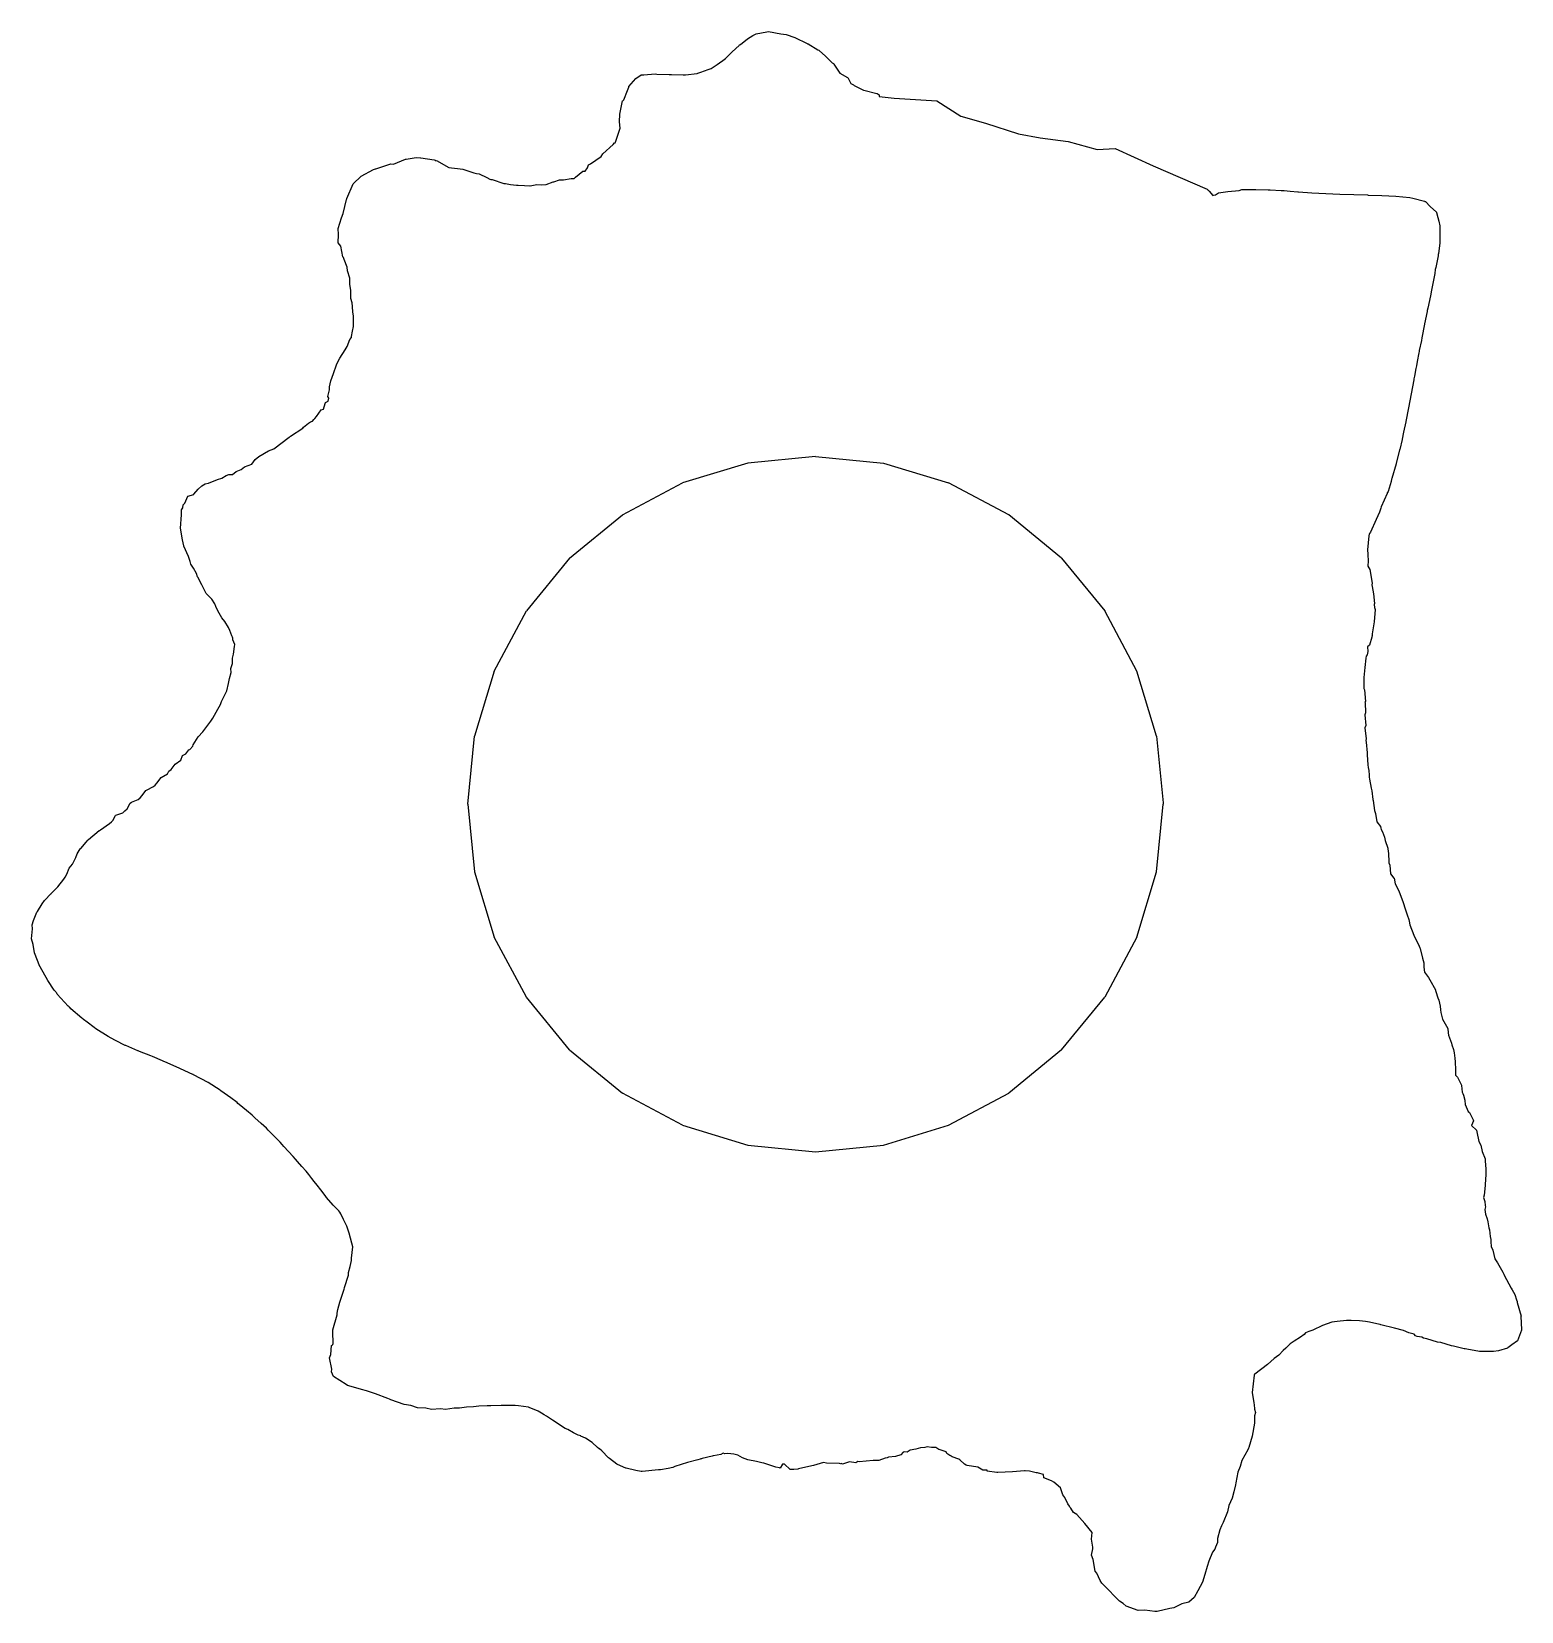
# Model space of a CAD drawing. Header units: metres. Extents: x 1 to 267, y 3 to 284.
import ezdxf

# ---------------------------------------------------------------- set-up
doc = ezdxf.new("R2010")
doc.units = ezdxf.units.M

msp = doc.modelspace()

# ---------------------------------------------------------------- linework, layer by layer
for p, q in [((126.26, 280.63), (127.46, 281.75)), ((127.46, 281.75), (127.57, 281.84)), ((127.57, 281.84), (127.69, 281.94)), ((127.69, 281.94), (128.94, 282.95)), ((128.94, 282.95), (129.93, 283.53)), ((129.93, 283.53), (130.51, 283.8)), ((130.51, 283.8), (132.41, 284.17)), ((132.41, 284.17), (132.69, 284.21)), ((132.69, 284.21), (134.92, 283.79)), ((134.92, 283.79), (135.87, 283.71)), ((135.87, 283.71), (137.4, 283.18)), ((137.4, 283.18), (139.6, 282.11)), ((139.6, 282.11), (139.68, 282.05)), ((139.68, 282.05), (139.77, 282.05)), ((139.77, 282.05), (141.53, 280.94)), ((123.55, 278.36), (124.96, 279.36)), ((124.96, 279.36), (125, 279.4)), ((125, 279.4), (125.05, 279.44)), ((125.05, 279.44), (126.26, 280.63)), ((141.53, 280.94), (141.67, 280.91)), ((141.67, 280.91), (141.73, 280.82)), ((141.73, 280.82), (142.86, 279.85)), ((142.86, 279.85), (144.04, 278.67)), ((109.07, 275.83), (110, 276.5)), ((110, 276.5), (110.5, 276.5)), ((110.5, 276.5), (112.49, 276.68)), ((112.49, 276.68), (112.8, 276.65)), ((112.8, 276.65), (115.01, 276.58)), ((115.01, 276.58), (115.39, 276.55)), ((115.39, 276.55), (117.47, 276.51)), ((117.47, 276.51), (117.91, 276.52)), ((117.91, 276.52), (119.97, 276.74)), ((119.97, 276.74), (120.13, 276.78)), ((120.13, 276.78), (120.66, 276.96)), ((120.66, 276.96), (121.98, 277.44)), ((121.98, 277.44), (122.46, 277.63)), ((122.46, 277.63), (123.55, 278.36)), ((144.04, 278.67), (144.31, 278.55)), ((144.31, 278.55), (144.38, 278.38)), ((144.38, 278.38), (145.41, 276.82)), ((145.41, 276.82), (146.78, 276.04)), ((106.89, 272.05), (107.55, 273.72)), ((107.55, 273.72), (107.8, 274.31)), ((107.8, 274.35), (107.82, 274.41)), ((107.8, 274.32), (107.8, 274.35)), ((107.8, 274.31), (107.8, 274.32)), ((107.82, 274.41), (109.07, 275.83)), ((146.78, 276.04), (146.87, 276)), ((146.87, 276), (147.38, 274.94)), ((147.38, 274.94), (147.87, 274.71)), ((147.87, 274.71), (147.97, 274.57)), ((147.97, 274.57), (149.53, 273.82)), ((149.53, 273.82), (149.65, 273.75)), ((149.65, 273.75), (149.69, 273.75)), ((149.69, 273.75), (152.02, 273.18)), ((106.19, 269.48), (106.68, 271.84)), ((106.68, 271.84), (106.73, 271.89)), ((106.73, 271.89), (106.82, 271.95)), ((106.82, 271.95), (106.89, 272.05)), ((152.02, 273.18), (152.1, 273.15)), ((152.1, 273.15), (152.42, 272.96)), ((152.42, 272.96), (152.47, 272.66)), ((152.47, 272.66), (155.13, 272.37)), ((155.13, 272.37), (162.7, 271.86)), ((162.7, 271.86), (166.99, 269.12)), ((106.17, 268.1), (106.19, 269.48)), ((106.28, 266.98), (106.17, 268.1)), ((166.99, 269.12), (171.42, 267.87)), ((171.42, 267.87), (177.31, 265.96)), ((105.51, 264.69), (106.28, 266.98)), ((177.31, 265.96), (181.12, 265.25)), ((181.12, 265.25), (186.16, 264.64)), ((102.9, 261.92), (103.17, 262.43)), ((103.17, 262.43), (105.02, 264.07)), ((105.02, 264.07), (105.28, 264.35)), ((105.28, 264.35), (105.38, 264.39)), ((105.38, 264.39), (105.51, 264.69)), ((186.16, 264.64), (191.34, 263.17)), ((191.34, 263.17), (194.54, 263.38)), ((194.54, 263.38), (201.28, 260.28)), ((60.07, 258.41), (62.28, 259.62)), ((62.28, 259.62), (62.62, 259.73)), ((62.62, 259.73), (62.72, 259.73)), ((62.72, 259.73), (65.35, 260.66)), ((65.35, 260.66), (65.85, 260.6)), ((65.85, 260.6), (68.02, 261.44)), ((68.02, 261.44), (68.1, 261.44)), ((68.1, 261.44), (69.88, 261.77)), ((69.88, 261.77), (70.69, 261.7)), ((70.69, 261.7), (70.73, 261.7)), ((70.73, 261.7), (73.1, 261.35)), ((73.1, 261.35), (73.29, 261.26)), ((73.29, 261.26), (73.38, 261.17)), ((73.38, 261.17), (73.51, 261.2)), ((73.51, 261.2), (75.72, 260)), ((75.72, 260), (76.17, 259.92)), ((76.17, 259.92), (77.29, 259.81)), ((77.29, 259.81), (78.24, 259.66)), ((78.24, 259.66), (78.38, 259.63)), ((78.38, 259.63), (80.15, 259.01)), ((98.29, 258.27), (99.6, 259.34)), ((99.6, 259.34), (100.01, 259.32)), ((100.01, 259.32), (100.46, 259.9)), ((100.46, 259.9), (100.62, 260.46)), ((100.62, 260.46), (101, 260.65)), ((101, 260.65), (102.9, 261.92)), ((201.28, 260.28), (210.93, 256.09)), ((57.53, 254.46), (58.67, 257.05)), ((58.67, 257.05), (60.07, 258.41)), ((80.15, 259.01), (80.63, 258.91)), ((80.63, 258.91), (81.12, 258.84)), ((81.12, 258.84), (82.48, 258.19)), ((82.48, 258.19), (83.05, 257.91)), ((83.05, 257.91), (83.21, 257.85)), ((83.21, 257.85), (83.44, 257.81)), ((83.44, 257.81), (85.5, 257.14)), ((85.5, 257.14), (85.85, 257.11)), ((85.85, 257.11), (86.73, 256.96)), ((86.73, 256.96), (87.8, 256.85)), ((87.8, 256.85), (88.09, 256.82)), ((88.09, 256.82), (89.22, 256.79)), ((89.22, 256.79), (90.15, 256.69)), ((90.15, 256.69), (90.2, 256.69)), ((90.2, 256.69), (91.38, 256.92)), ((91.38, 256.92), (92.3, 256.9)), ((92.3, 256.9), (93.07, 256.96)), ((93.07, 256.96), (94.34, 257.43)), ((94.34, 257.43), (94.43, 257.42)), ((94.43, 257.42), (95.47, 257.79)), ((95.47, 257.79), (96.16, 257.75)), ((96.16, 257.75), (97.55, 257.99)), ((97.55, 257.99), (98.06, 258.01)), ((98.06, 258.01), (98.29, 258.27)), ((56.89, 251.76), (57.47, 254.28)), ((57.47, 254.28), (57.51, 254.4)), ((57.51, 254.4), (57.53, 254.46)), ((210.93, 256.09), (210.94, 256.08)), ((210.94, 256.08), (210.95, 256.08)), ((210.95, 256.08), (210.96, 256.07)), ((210.96, 256.07), (211.26, 255.75)), ((211.26, 255.75), (211.96, 255.01)), ((211.96, 255.01), (212.06, 255.06)), ((212.06, 255.06), (212.38, 255.12)), ((212.38, 255.12), (212.95, 255.48)), ((212.95, 255.48), (214.58, 255.71)), ((214.58, 255.71), (216.61, 255.85)), ((216.61, 255.85), (217.11, 256.04)), ((217.11, 256.04), (219.27, 256.03)), ((219.27, 256.03), (219.62, 256.08)), ((219.62, 256.08), (221.79, 255.98)), ((221.79, 255.98), (222.13, 255.99)), ((222.13, 255.99), (224.13, 255.86)), ((224.13, 255.86), (224.63, 255.86)), ((224.63, 255.86), (225.71, 255.75)), ((225.71, 255.75), (227.06, 255.66)), ((227.06, 255.66), (227.19, 255.61)), ((227.19, 255.61), (229.59, 255.47)), ((229.59, 255.47), (229.61, 255.47)), ((229.61, 255.47), (232.08, 255.33)), ((232.08, 255.33), (232.1, 255.32)), ((232.1, 255.32), (234.57, 255.22)), ((234.57, 255.22), (234.6, 255.22)), ((234.6, 255.22), (237.06, 255.15)), ((237.06, 255.15), (237.09, 255.14)), ((237.09, 255.14), (239.55, 255.08)), ((239.55, 255.08), (239.58, 255.07)), ((239.58, 255.07), (242.05, 254.99)), ((242.05, 254.99), (242.07, 254.99)), ((242.07, 254.99), (244.56, 254.86)), ((244.56, 254.86), (247.03, 254.63)), ((247.03, 254.63), (247.06, 254.63)), ((247.06, 254.63), (247.58, 254.5)), ((247.58, 254.5), (249.65, 253.96)), ((249.65, 253.96), (249.72, 253.94)), ((249.72, 253.94), (249.87, 253.91)), ((249.87, 253.91), (250.68, 253.04)), ((55.97, 249.1), (56.58, 251.03)), ((56.58, 251.03), (56.89, 251.76)), ((250.68, 253.04), (251.79, 252.02)), ((251.79, 252.02), (251.81, 251.91)), ((251.81, 251.91), (251.86, 251.85)), ((251.86, 251.85), (251.88, 251.72)), ((251.88, 251.72), (252.22, 250.42)), ((56.06, 248.05), (55.97, 249.1)), ((56, 246.56), (56.06, 248.05)), ((252.22, 250.42), (252.43, 249.55)), ((252.43, 248.81), (252.42, 246.87)), ((252.43, 249.55), (252.43, 249.43)), ((252.43, 249.43), (252.43, 248.81)), ((56.46, 245.97), (56, 246.56)), ((56.83, 244.06), (56.46, 245.97)), ((252.39, 246.57), (252.14, 244.56)), ((252.42, 246.87), (252.39, 246.57)), ((56.91, 243.93), (56.83, 244.06)), ((57.03, 243.55), (56.91, 243.93)), ((57.62, 242.2), (57.03, 243.55)), ((252.08, 244.24), (251.67, 242.16)), ((252.13, 244.53), (252.08, 244.24)), ((252.14, 244.56), (252.13, 244.53)), ((57.65, 241.58), (57.62, 242.2)), ((58.06, 240.23), (57.65, 241.58)), ((58.05, 239.1), (58.06, 240.23)), ((251.21, 239.58), (250.91, 238.13)), ((251.5, 241.1), (251.21, 239.58)), ((251.6, 241.78), (251.5, 241.1)), ((251.63, 241.94), (251.6, 241.78)), ((251.64, 241.99), (251.63, 241.94)), ((251.67, 242.16), (251.64, 241.99)), ((58.26, 238.11), (58.05, 239.1)), ((58.27, 236.62), (58.26, 238.11)), ((250.72, 237.09), (250.26, 234.88)), ((250.91, 238.13), (250.72, 237.09)), ((58.48, 235.83), (58.27, 236.62)), ((58.54, 235.18), (58.48, 235.83)), ((58.61, 234.16), (58.54, 235.18)), ((58.73, 233.53), (58.61, 234.16)), ((250.14, 234.31), (249.69, 232.1)), ((250.17, 234.45), (250.14, 234.31)), ((250.26, 234.88), (250.17, 234.45)), ((58.52, 230.77), (58.75, 231.63)), ((58.75, 231.73), (58.73, 233.53)), ((58.75, 231.63), (58.75, 231.73)), ((249.68, 232.06), (249.2, 229.61)), ((249.69, 232.1), (249.68, 232.06)), ((57.59, 228.06), (58.06, 229.29)), ((58.06, 229.29), (58.35, 229.67)), ((58.35, 229.67), (58.39, 229.83)), ((58.39, 229.83), (58.52, 230.77)), ((249.11, 229.14), (248.75, 227.36)), ((249.19, 229.58), (249.11, 229.14)), ((249.2, 229.61), (249.19, 229.58)), ((55.67, 224.82), (56.01, 225.43)), ((56.01, 225.43), (56.26, 225.99)), ((56.26, 225.99), (57.24, 227.45)), ((57.24, 227.45), (57.59, 228.06)), ((248.38, 225.37), (248.26, 224.63)), ((248.68, 226.91), (248.38, 225.37)), ((248.7, 227.14), (248.68, 226.91)), ((248.72, 227.23), (248.7, 227.14)), ((248.75, 227.36), (248.72, 227.26)), ((248.72, 227.26), (248.72, 227.23)), ((54.66, 221.95), (55.15, 223.26)), ((55.15, 223.26), (55.67, 224.82)), ((247.89, 222.76), (247.78, 222.27)), ((248.15, 224.12), (247.89, 222.76)), ((248.26, 224.63), (248.15, 224.12)), ((54.12, 219.14), (54.44, 220.36)), ((54.44, 220.36), (54.47, 220.89)), ((54.47, 220.89), (54.66, 221.95)), ((247.76, 222.12), (247.29, 219.64)), ((247.78, 222.27), (247.76, 222.12)), ((52.93, 216.74), (53.36, 216.91)), ((53.36, 216.91), (53.51, 217.32)), ((53.51, 217.32), (53.75, 218.05)), ((53.75, 218.05), (54.19, 218.34)), ((54.32, 218.83), (54.12, 219.14)), ((54.19, 218.34), (54.32, 218.83)), ((246.81, 217.12), (246.33, 214.66)), ((247.28, 219.61), (246.81, 217.15)), ((246.81, 217.15), (246.81, 217.12)), ((247.29, 219.64), (247.28, 219.61)), ((49.8, 213.68), (50.7, 214.39)), ((50.7, 214.39), (51.06, 214.63)), ((51.06, 214.63), (51.42, 214.75)), ((51.42, 214.75), (51.66, 215.04)), ((51.66, 215.04), (51.82, 215.23)), ((51.82, 215.23), (52.12, 215.56)), ((52.12, 215.56), (52.56, 216.16)), ((52.56, 216.16), (52.93, 216.74)), ((246.33, 214.63), (245.95, 212.77)), ((246.33, 214.66), (246.33, 214.63)), ((44.53, 209.82), (47.25, 211.89)), ((47.25, 211.89), (47.28, 211.9)), ((47.28, 211.9), (47.28, 211.9)), ((47.28, 211.9), (47.29, 211.9)), ((47.29, 211.9), (47.3, 211.91)), ((47.3, 211.91), (47.51, 212.06)), ((47.51, 212.06), (49.67, 213.51)), ((49.67, 213.51), (49.8, 213.68)), ((245.67, 211.5), (245.25, 209.68)), ((245.68, 211.55), (245.67, 211.53)), ((245.67, 211.53), (245.67, 211.5)), ((245.95, 212.77), (245.68, 211.55)), ((41.87, 208.44), (43.58, 209.48)), ((43.58, 209.48), (44.53, 209.82)), ((141.1, 208.47), (129.01, 207.27)), ((141.1, 208.47), (153.2, 207.27)), ((245.24, 209.65), (244.62, 207.18)), ((245.25, 209.68), (245.24, 209.65)), ((37.17, 205.24), (37.79, 205.76)), ((37.79, 205.76), (38.69, 206.13)), ((38.69, 206.13), (39.3, 206.62)), ((39.3, 206.62), (40.59, 207.1)), ((40.59, 207.1), (41.21, 207.91)), ((41.21, 207.91), (41.87, 208.44)), ((129.01, 207.27), (117.38, 203.75)), ((153.2, 207.27), (164.83, 203.75)), ((244.62, 207.16), (243.85, 204.55)), ((244.62, 207.18), (244.62, 207.16)), ((31.01, 202.64), (31.67, 203.22)), ((31.67, 203.22), (32.27, 203.58)), ((32.27, 203.58), (32.79, 203.68)), ((32.79, 203.68), (32.85, 203.7)), ((32.85, 203.7), (34.5, 204.32)), ((34.5, 204.32), (35.25, 204.59)), ((35.25, 204.59), (36, 205.05)), ((36, 205.05), (36.48, 205.24)), ((36.48, 205.24), (37.17, 205.24)), ((37.17, 205.24), (37.17, 205.24)), ((106.66, 198.02), (117.38, 203.75)), ((175.55, 198.02), (164.83, 203.75)), ((243.74, 203.98), (243.17, 202.21)), ((243.81, 204.39), (243.74, 203.98)), ((243.85, 204.55), (243.81, 204.39)), ((28.36, 199.81), (28.66, 200.1)), ((28.66, 200.1), (29.19, 201.39)), ((29.19, 201.39), (30.23, 201.68)), ((30.23, 201.68), (30.25, 201.7)), ((30.25, 201.7), (31.01, 202.64)), ((31.01, 202.64), (31.01, 202.64)), ((242.99, 201.82), (241.95, 199.49)), ((243.03, 201.95), (242.99, 201.82)), ((243.06, 202.05), (243.03, 201.95)), ((243.17, 202.21), (243.06, 202.05)), ((27.88, 195.68), (28.04, 198.05)), ((28.04, 198.05), (28.07, 198.92)), ((28.07, 198.92), (28.3, 199.3)), ((28.3, 199.3), (28.36, 199.81)), ((97.26, 190.31), (106.66, 198.02)), ((184.94, 190.31), (175.55, 198.02)), ((241.05, 197.22), (240.07, 194.94)), ((241.64, 198.53), (241.05, 197.22)), ((241.86, 199.25), (241.64, 198.53)), ((241.95, 199.49), (241.86, 199.25)), ((28.22, 193.58), (27.88, 195.68)), ((239.83, 194.57), (239.75, 194.31)), ((239.89, 194.73), (239.83, 194.57)), ((240.07, 194.94), (239.89, 194.73)), ((28.48, 192.49), (28.22, 193.58)), ((28.49, 192.45), (28.48, 192.49)), ((29.28, 190.64), (28.49, 192.45)), ((239.75, 194.31), (239.52, 191.82)), ((239.52, 191.82), (239.54, 191.01)), ((29.57, 189.71), (29.28, 190.64)), ((29.7, 189.23), (29.57, 189.71)), ((30.2, 188.54), (29.7, 189.23)), ((97.26, 190.31), (89.55, 180.91)), ((184.94, 190.31), (192.65, 180.91)), ((239.54, 191.01), (239.64, 189.75)), ((239.64, 189.75), (239.55, 189.01)), ((239.55, 189.01), (239.58, 188.88)), ((239.58, 188.88), (239.92, 188.27)), ((30.73, 187.57), (30.2, 188.54)), ((30.91, 187.01), (30.73, 187.57)), ((30.95, 186.91), (30.91, 187.01)), ((31.67, 185.54), (30.95, 186.91)), ((239.92, 188.27), (240.32, 185.85)), ((32.26, 184.35), (31.67, 185.54)), ((32.47, 184.03), (32.26, 184.35)), ((32.78, 183.64), (32.47, 184.03)), ((33.47, 182.99), (32.78, 183.64)), ((240.32, 185.85), (240.27, 185.58)), ((240.27, 185.58), (240.32, 185.27)), ((240.32, 185.27), (240.55, 183.96)), ((240.55, 183.96), (240.78, 182.24)), ((33.99, 182.16), (33.47, 182.99)), ((34.2, 181.67), (33.99, 182.16)), ((34.54, 180.93), (34.2, 181.67)), ((35.22, 179.69), (34.54, 180.93)), ((83.82, 170.19), (89.55, 180.91)), ((198.38, 170.19), (192.65, 180.91)), ((240.78, 182.24), (240.7, 182.04)), ((240.7, 182.04), (240.75, 181.54)), ((240.88, 181.17), (240.7, 178.94)), ((240.75, 181.54), (240.88, 181.17)), ((35.78, 179.03), (35.22, 179.69)), ((36.43, 177.97), (35.78, 179.03)), ((36.65, 177.44), (36.43, 177.97)), ((240.7, 178.94), (240.37, 176.8)), ((37.02, 176.45), (36.65, 177.44)), ((37.17, 176.2), (37.02, 176.45)), ((37.21, 176.08), (37.17, 176.2)), ((37.22, 175.76), (37.21, 176.08)), ((37.54, 174.91), (37.22, 175.76)), ((37.53, 174.57), (37.54, 174.91)), ((239.85, 174.78), (239.51, 174.51)), ((240.27, 176.25), (239.85, 174.78)), ((240.32, 176.5), (240.27, 176.25)), ((240.33, 176.66), (240.3, 176.62)), ((240.3, 176.62), (240.32, 176.58)), ((240.32, 176.58), (240.32, 176.5)), ((240.37, 176.8), (240.33, 176.66)), ((37.13, 171.52), (37.14, 172.49)), ((37.14, 172.49), (37.35, 173.18)), ((37.35, 173.18), (37.53, 174.57)), ((239.2, 172.51), (239.02, 170.83)), ((239.29, 172.87), (239.2, 172.51)), ((239.44, 173.06), (239.29, 172.87)), ((239.59, 173.65), (239.44, 173.06)), ((239.51, 174.51), (239.59, 173.65)), ((36.63, 168.84), (36.88, 169.92)), ((36.86, 170.62), (37.13, 171.52)), ((36.88, 169.92), (36.86, 170.62)), ((83.82, 170.19), (80.29, 158.56)), ((201.91, 158.56), (198.38, 170.19)), ((239.02, 170.81), (238.84, 169.01)), ((239.02, 170.83), (239.02, 170.82)), ((239.02, 170.82), (239.02, 170.81)), ((35.19, 164.73), (36.13, 166.64)), ((36.13, 166.64), (36.45, 167.94)), ((36.45, 167.94), (36.63, 168.84)), ((238.84, 169.01), (238.85, 168.89)), ((238.85, 168.89), (238.85, 167.08)), ((238.85, 167.08), (238.99, 166.81)), ((238.99, 166.81), (239.14, 164.76)), ((33.66, 161.76), (34.52, 163.41)), ((34.52, 163.41), (35.02, 164.24)), ((35.02, 164.24), (35.19, 164.73)), ((239.14, 164.76), (239.02, 164.65)), ((239.02, 164.65), (239.08, 164.55)), ((239.08, 164.55), (239.17, 162.75)), ((31.86, 159.34), (33.27, 161.27)), ((33.27, 161.27), (33.66, 161.76)), ((239.17, 162.75), (239.05, 162.41)), ((239.05, 162.41), (239.19, 160.47)), ((30.13, 157.02), (31.05, 158.46)), ((31.05, 158.46), (31.86, 159.34)), ((79.1, 146.47), (80.29, 158.56)), ((201.91, 158.56), (203.08, 146.69)), ((239.19, 160.47), (239.02, 160.09)), ((239.02, 160.09), (239.3, 158.11)), ((239.3, 158.11), (239.24, 157.79)), ((239.24, 157.79), (239.26, 157.49)), ((27.95, 154.28), (28.21, 155.11)), ((28.21, 155.11), (28.84, 155.45)), ((28.84, 155.45), (29.39, 156.15)), ((29.39, 156.15), (29.56, 156.22)), ((29.56, 156.22), (30.06, 156.8)), ((30.06, 156.8), (30.13, 157.02)), ((239.26, 157.49), (239.44, 155.59)), ((239.44, 155.59), (239.45, 155.23)), ((239.45, 155.23), (239.55, 153.48)), ((25.56, 151.87), (25.8, 152.34)), ((25.8, 152.34), (26.23, 152.64)), ((26.23, 152.64), (26.93, 153.56)), ((26.93, 153.56), (27.95, 154.28)), ((239.55, 153.48), (239.6, 152.99)), ((239.6, 152.99), (239.74, 152.46)), ((239.74, 152.46), (239.83, 151.61)), ((21.79, 148.94), (23.09, 149.59)), ((23.09, 149.59), (23.34, 149.84)), ((23.34, 149.84), (23.64, 150.18)), ((23.64, 150.18), (24.41, 151.18)), ((24.41, 151.18), (25.56, 151.87)), ((239.83, 151.61), (239.81, 151.24)), ((239.81, 151.24), (239.86, 150.88)), ((239.86, 150.88), (240.15, 149.28)), ((18.35, 145.63), (18.9, 146.63)), ((18.9, 146.63), (19.12, 146.81)), ((19.12, 146.81), (20.3, 147.28)), ((20.3, 147.28), (20.66, 147.59)), ((20.66, 147.59), (21.07, 147.97)), ((21.07, 147.97), (21.69, 148.86)), ((21.69, 148.86), (21.79, 148.94)), ((203.09, 146.62), (203.1, 146.47)), ((240.15, 149.28), (240.26, 148.83)), ((240.26, 148.83), (240.46, 147.28)), ((240.46, 147.28), (240.52, 147.08)), ((240.52, 147.08), (240.78, 145.31)), ((15.84, 143.55), (16.31, 144.45)), ((16.31, 144.45), (16.36, 144.49)), ((16.36, 144.49), (17.57, 144.92)), ((17.57, 144.92), (17.96, 145.28)), ((17.96, 145.28), (18.35, 145.63)), ((79.1, 146.47), (80.29, 134.37)), ((201.91, 134.37), (203.1, 146.47)), ((240.78, 145.31), (240.96, 144.76)), ((240.96, 144.76), (241.2, 143.32)), ((11.46, 140.15), (13.35, 141.74)), ((13.35, 141.74), (13.46, 141.78)), ((13.46, 141.78), (13.59, 141.85)), ((13.59, 141.85), (15.24, 143)), ((15.24, 143), (15.58, 143.3)), ((15.58, 143.3), (15.84, 143.55)), ((241.2, 143.32), (241.81, 142.46)), ((241.81, 142.46), (241.87, 142.18)), ((241.87, 142.18), (241.94, 141.91)), ((241.94, 141.91), (242.19, 141.54)), ((242.19, 141.54), (242.52, 140.58)), ((9.45, 137.58), (10, 138.49)), ((10, 138.49), (10.07, 138.55)), ((10.07, 138.55), (10.1, 138.57)), ((10.1, 138.57), (11.03, 139.68)), ((11.03, 139.68), (11.38, 140.05)), ((11.38, 140.05), (11.41, 140.08)), ((11.41, 140.08), (11.44, 140.12)), ((11.44, 140.12), (11.46, 140.15)), ((242.52, 140.58), (242.67, 139.96)), ((242.67, 139.96), (243.11, 138.61)), ((243.11, 138.61), (243.18, 137.94)), ((8.01, 135.04), (8.64, 135.74)), ((8.64, 135.74), (8.65, 135.76)), ((8.65, 135.76), (9.19, 136.92)), ((9.19, 136.92), (9.45, 137.58)), ((9.19, 136.92), (9.19, 136.92)), ((243.18, 137.94), (243.23, 137.84)), ((243.23, 137.84), (243.34, 135.99)), ((243.34, 135.99), (243.51, 135.56)), ((243.51, 135.56), (243.63, 134.05)), ((6.02, 131.74), (7.09, 133.09)), ((7.09, 133.09), (7.34, 133.44)), ((7.34, 133.44), (7.62, 133.95)), ((7.62, 133.95), (8.01, 135.04)), ((80.29, 134.37), (83.82, 122.74)), ((198.38, 122.74), (201.91, 134.37)), ((243.63, 134.05), (244.23, 133.27)), ((244.23, 133.27), (244.24, 133.25)), ((244.24, 133.25), (244.44, 132.25)), ((3.62, 129.28), (4.82, 130.51)), ((4.82, 130.51), (4.85, 130.53)), ((4.85, 130.53), (4.86, 130.56)), ((4.86, 130.56), (6.02, 131.74)), ((244.44, 132.25), (245.09, 130.98)), ((245.09, 130.98), (245.87, 128.94)), ((1.66, 125.7), (2.26, 127.19)), ((2.26, 127.19), (2.31, 127.25)), ((2.31, 127.25), (2.32, 127.26)), ((2.32, 127.26), (2.33, 127.26)), ((2.33, 127.27), (2.36, 127.32)), ((2.33, 127.26), (2.33, 127.27)), ((2.36, 127.32), (3.21, 128.65)), ((3.21, 128.65), (3.62, 129.28)), ((245.87, 128.94), (246.02, 128.41)), ((246.02, 128.41), (246.06, 128.31)), ((246.06, 128.31), (246.56, 126.7)), ((1.33, 122.46), (1.47, 124.23)), ((1.43, 124.95), (1.66, 125.7)), ((1.47, 124.23), (1.43, 124.95)), ((246.56, 126.7), (246.86, 125.9)), ((246.86, 125.9), (246.92, 125.56)), ((246.92, 125.56), (247.06, 124.95)), ((247.06, 124.95), (247.75, 123.1)), ((1.58, 121.41), (1.33, 122.46)), ((1.84, 119.97), (1.58, 121.41)), ((89.55, 112.02), (83.82, 122.74)), ((198.38, 122.74), (192.65, 112.02)), ((247.75, 123.1), (248.75, 121.11)), ((2.82, 117.52), (1.84, 119.97)), ((248.75, 121.11), (248.84, 120.81)), ((248.84, 120.81), (248.88, 120.71)), ((248.88, 120.71), (249.29, 118.97)), ((249.29, 118.97), (249.55, 118.13)), ((2.84, 117.49), (2.82, 117.52)), ((2.84, 117.48), (2.84, 117.49)), ((2.85, 117.47), (2.84, 117.48)), ((2.85, 117.46), (2.85, 117.47)), ((2.87, 117.42), (2.85, 117.46)), ((4.2, 114.98), (2.87, 117.42)), ((249.55, 118.13), (249.53, 117.39)), ((249.53, 117.39), (249.67, 116.48)), ((249.67, 116.48), (250.4, 115.55)), ((250.4, 115.55), (250.61, 115.12)), ((5.38, 113.3), (4.2, 114.98)), ((5.62, 112.99), (5.38, 113.3)), ((5.69, 112.87), (5.62, 112.99)), ((5.8, 112.74), (5.69, 112.87)), ((5.91, 112.59), (5.8, 112.74)), ((250.61, 115.12), (251.62, 113.35)), ((251.62, 113.35), (251.64, 113.24)), ((251.64, 113.24), (251.65, 113.21)), ((251.65, 113.21), (251.72, 113.06)), ((251.72, 113.06), (252.02, 111.92)), ((7.87, 110.46), (5.91, 112.59)), ((8.01, 110.34), (7.87, 110.46)), ((8.1, 110.22), (8.01, 110.34)), ((8.2, 110.13), (8.1, 110.22)), ((8.34, 109.98), (8.2, 110.13)), ((10.31, 108.28), (8.34, 109.98)), ((97.26, 102.62), (89.55, 112.02)), ((184.94, 102.62), (192.65, 112.02)), ((252.02, 111.92), (252.2, 111.53)), ((252.2, 111.53), (252.46, 110.44)), ((252.46, 110.44), (252.53, 109.8)), ((10.44, 108.19), (10.31, 108.28)), ((10.51, 108.11), (10.44, 108.19)), ((10.58, 108.06), (10.51, 108.11)), ((11.25, 107.55), (10.58, 108.06)), ((12.47, 106.64), (11.25, 107.55)), ((252.53, 109.8), (252.59, 109.33)), ((252.59, 109.33), (252.9, 108.14)), ((252.9, 108.14), (253.82, 106.44)), ((12.81, 106.41), (12.47, 106.64)), ((15, 105.04), (12.81, 106.41)), ((15.22, 104.92), (15, 105.04)), ((15.3, 104.87), (15.22, 104.92)), ((17.78, 103.54), (15.3, 104.87)), ((253.82, 106.44), (253.88, 105.66)), ((253.88, 105.66), (253.96, 105.29)), ((253.96, 105.29), (254.47, 103.85)), ((17.92, 103.49), (17.78, 103.54)), ((18.02, 103.43), (17.92, 103.49)), ((18.1, 103.4), (18.02, 103.43)), ((20.29, 102.48), (18.1, 103.4)), ((20.31, 102.47), (20.29, 102.48)), ((20.59, 102.35), (20.31, 102.47)), ((22.59, 101.55), (20.59, 102.35)), ((22.87, 101.44), (22.59, 101.55)), ((24.67, 100.69), (22.87, 101.44)), ((97.26, 102.62), (106.66, 94.91)), ((184.94, 102.62), (175.55, 94.91)), ((254.47, 103.85), (254.54, 103.55)), ((254.54, 103.55), (254.87, 102.71)), ((254.87, 102.71), (254.96, 102.1)), ((254.96, 102.1), (255.05, 101.16)), ((24.92, 100.59), (24.67, 100.69)), ((25.08, 100.52), (24.92, 100.59)), ((27.65, 99.37), (25.08, 100.52)), ((27.85, 99.28), (27.65, 99.37)), ((27.87, 99.27), (27.85, 99.28)), ((30.08, 98.24), (27.87, 99.27)), ((255.05, 101.16), (255.13, 100.51)), ((255.13, 100.51), (255.14, 100.42)), ((255.14, 100.42), (255.22, 99.11)), ((255.22, 99.11), (255.18, 98.14)), ((30.12, 98.22), (30.08, 98.24)), ((30.14, 98.21), (30.12, 98.22)), ((30.18, 98.19), (30.14, 98.21)), ((32.81, 96.8), (30.18, 98.19)), ((34.94, 95.46), (32.81, 96.8)), ((32.81, 96.8), (32.81, 96.8)), ((32.81, 96.8), (32.81, 96.8)), ((255.18, 98.14), (255.54, 97.8)), ((255.54, 97.8), (256.25, 96.32)), ((256.25, 96.32), (256.26, 96.29)), ((256.26, 96.29), (256.39, 95.1)), ((34.99, 95.42), (34.94, 95.46)), ((35.03, 95.39), (34.99, 95.42)), ((35.09, 95.35), (35.03, 95.39)), ((36.87, 94.08), (35.09, 95.35)), ((37.95, 93.24), (36.87, 94.08)), ((38.12, 93.1), (37.95, 93.24)), ((38.31, 92.92), (38.12, 93.1)), ((117.38, 89.19), (106.66, 94.91)), ((164.83, 89.19), (175.55, 94.91)), ((256.39, 95.1), (256.5, 94.84)), ((256.5, 94.84), (256.6, 94.59)), ((256.6, 94.59), (256.86, 93.65)), ((256.86, 93.65), (256.86, 93.6)), ((256.86, 93.6), (256.9, 92.87)), ((39.64, 91.85), (38.31, 92.92)), ((40.66, 90.97), (39.64, 91.85)), ((40.89, 90.75), (40.66, 90.97)), ((41.13, 90.51), (40.89, 90.75)), ((42.26, 89.5), (41.13, 90.51)), ((256.9, 92.87), (257.48, 91.67)), ((257.48, 91.67), (257.68, 91.47)), ((257.68, 91.47), (258.37, 90.16)), ((258.37, 90.16), (258.4, 89.99)), ((43.21, 88.65), (42.26, 89.5)), ((43.5, 88.34), (43.21, 88.65)), ((43.78, 88.03), (43.5, 88.34)), ((44.76, 87.08), (43.78, 88.03)), ((117.38, 89.19), (129.01, 85.66)), ((153.2, 85.66), (164.83, 89.19)), ((258.42, 89.96), (258.03, 89.15)), ((258.03, 89.15), (258.96, 88.3)), ((258.4, 89.99), (258.42, 89.96)), ((258.96, 88.3), (258.99, 88.02)), ((258.99, 88.02), (259.35, 86.32)), ((45.64, 86.2), (44.76, 87.08)), ((45.99, 85.77), (45.64, 86.2)), ((46.29, 85.4), (45.99, 85.77)), ((47.14, 84.51), (46.29, 85.4)), ((129.01, 85.66), (141.1, 84.47)), ((141.1, 84.47), (153.2, 85.66)), ((259.35, 86.32), (259.71, 85.63)), ((259.71, 85.63), (259.97, 84.5)), ((47.96, 83.64), (47.14, 84.51)), ((48.37, 83.14), (47.96, 83.64)), ((48.72, 82.71), (48.37, 83.14)), ((49.5, 81.87), (48.72, 82.71)), ((50.26, 81.01), (49.5, 81.87)), ((259.97, 84.5), (260.46, 83.19)), ((260.46, 83.19), (260.49, 83.02)), ((260.49, 83.02), (260.49, 82.95)), ((260.49, 82.95), (260.5, 82.83)), ((260.5, 82.83), (260.59, 81.39)), ((50.75, 80.39), (50.26, 81.01)), ((51.27, 79.72), (50.75, 80.39)), ((51.72, 79.17), (51.27, 79.72)), ((52.24, 78.53), (51.72, 79.17)), ((260.59, 80.41), (260.47, 78.65)), ((260.59, 81.39), (260.59, 80.41)), ((52.89, 77.67), (52.24, 78.53)), ((53.67, 76.66), (52.89, 77.67)), ((53.92, 76.33), (53.67, 76.66)), ((55.1, 74.94), (53.92, 76.33)), ((260.28, 76.72), (260.21, 76.29)), ((260.21, 76.29), (260.41, 75.6)), ((260.46, 78.47), (260.28, 76.72)), ((260.47, 78.65), (260.46, 78.63)), ((260.46, 78.63), (260.47, 78.61)), ((260.47, 78.61), (260.46, 78.47)), ((56.11, 73.95), (55.1, 74.94)), ((56.29, 73.72), (56.11, 73.95)), ((56.47, 73.41), (56.29, 73.72)), ((56.95, 72.41), (56.47, 73.41)), ((260.41, 75.6), (260.47, 74.91)), ((260.54, 74.65), (260.42, 74.2)), ((260.42, 74.2), (260.54, 73.35)), ((260.47, 74.91), (260.54, 74.65)), ((260.54, 73.35), (260.87, 72.52)), ((57.52, 71.21), (56.95, 72.41)), ((57.95, 69.95), (57.52, 71.21)), ((260.87, 72.52), (260.99, 72)), ((260.99, 72), (261.15, 70.92)), ((261.15, 70.92), (261.26, 70.52)), ((261.26, 70.52), (261.38, 69.36)), ((58.43, 68.17), (57.95, 69.95)), ((58.58, 67.5), (58.43, 68.17)), ((261.38, 69.36), (261.51, 68.85)), ((261.51, 68.85), (261.49, 68.43)), ((261.49, 68.43), (261.58, 67.58)), ((58.13, 64), (58.36, 65.06)), ((58.35, 65.49), (58.58, 67.5)), ((58.36, 65.06), (58.35, 65.49)), ((261.58, 67.58), (261.87, 66.93)), ((261.87, 66.93), (262.23, 65.35)), ((262.23, 65.35), (262.71, 64.65)), ((57.14, 60.29), (57.85, 62.48)), ((57.85, 62.96), (58.13, 64)), ((57.85, 62.48), (57.85, 62.96)), ((262.71, 64.65), (263.65, 62.99)), ((263.65, 62.99), (263.81, 62.64)), ((263.81, 62.64), (263.88, 62.49)), ((263.88, 62.49), (265.15, 60.15)), ((56.28, 57.66), (57.04, 59.99)), ((57.04, 59.99), (57.11, 60.21)), ((57.11, 60.21), (57.13, 60.24)), ((57.13, 60.24), (57.14, 60.25)), ((57.14, 60.25), (57.14, 60.29)), ((265.15, 60.15), (265.32, 59.86)), ((265.32, 59.86), (265.76, 59.01)), ((55.9, 56.34), (56.28, 57.66)), ((265.76, 59.01), (266.1, 58.06)), ((266.1, 58.06), (266.19, 57.76)), ((266.19, 57.76), (266.21, 57.61)), ((266.21, 57.61), (266.88, 55.18)), ((55.05, 52.72), (55.78, 55.37)), ((55.78, 55.37), (55.81, 55.67)), ((55.81, 55.67), (55.9, 56.34)), ((233.15, 54.06), (231.51, 53.47)), ((234.13, 54.2), (233.15, 54.06)), ((235.79, 54.36), (234.13, 54.2)), ((236.57, 54.37), (235.79, 54.36)), ((238.06, 54.32), (236.57, 54.37)), ((239.14, 54.2), (238.06, 54.32)), ((239.89, 54.1), (239.14, 54.2)), ((241.72, 53.67), (239.89, 54.1)), ((241.77, 53.66), (241.72, 53.67)), ((241.91, 53.61), (241.77, 53.66)), ((244.3, 53), (241.91, 53.61)), ((266.88, 55.18), (266.87, 55.13)), ((266.87, 55.13), (266.95, 52.69)), ((55.06, 52.68), (55.05, 52.72)), ((55.05, 52.37), (55.06, 52.68)), ((55.1, 50.29), (55.05, 52.37)), ((227.55, 51.43), (226.43, 50.7)), ((228.2, 51.91), (227.55, 51.43)), ((228.48, 52.2), (228.2, 51.91)), ((229.04, 52.43), (228.48, 52.2)), ((229.06, 52.44), (229.04, 52.43)), ((229.74, 52.64), (229.06, 52.44)), ((231.51, 53.47), (229.74, 52.64)), ((245.93, 52.57), (244.3, 53)), ((246.87, 52.2), (245.93, 52.57)), ((247.85, 51.93), (246.87, 52.2)), ((248.04, 51.64), (247.85, 51.93)), ((248.34, 51.54), (248.04, 51.64)), ((249.19, 51.42), (248.34, 51.54)), ((249.51, 51.25), (249.19, 51.42)), ((250.11, 51.12), (249.51, 51.25)), ((251.97, 50.54), (250.11, 51.12)), ((266.27, 50.74), (265.27, 50.02)), ((266.94, 52.65), (266.27, 50.74)), ((266.95, 52.69), (266.94, 52.65)), ((54.42, 47.7), (54.65, 48.33)), ((54.65, 48.33), (54.81, 49.94)), ((54.81, 49.94), (54.93, 50)), ((54.93, 50), (55.02, 50.08)), ((55.02, 50.13), (55.1, 50.29)), ((55.02, 50.08), (55.02, 50.13)), ((223.68, 48.22), (222.85, 47.61)), ((224.49, 49.06), (223.68, 48.22)), ((224.96, 49.46), (224.49, 49.06)), ((225.74, 50.25), (224.96, 49.46)), ((226.43, 50.7), (225.74, 50.25)), ((252.57, 50.43), (251.97, 50.54)), ((254.49, 49.87), (252.57, 50.43)), ((254.85, 49.82), (254.49, 49.87)), ((256.77, 49.34), (254.85, 49.82)), ((256.92, 49.32), (256.77, 49.34)), ((257.19, 49.24), (256.92, 49.32)), ((259.5, 48.86), (257.19, 49.24)), ((262, 48.84), (259.5, 48.86)), ((262.88, 48.98), (262, 48.84)), ((264.49, 49.46), (262.88, 48.98)), ((264.52, 49.49), (264.49, 49.46)), ((265.27, 50.02), (264.52, 49.49)), ((54.84, 45.7), (54.42, 47.7)), ((54.81, 45.21), (54.84, 45.7)), ((55.17, 44.37), (54.81, 45.21)), ((221.65, 46.55), (219.43, 44.81)), ((222.85, 47.61), (221.65, 46.55)), ((57.39, 42.99), (55.17, 44.37)), ((57.67, 42.79), (57.39, 42.99)), ((57.88, 42.72), (57.67, 42.79)), ((60.16, 42.06), (57.88, 42.72)), ((219.31, 44.62), (218.97, 41.54)), ((219.33, 44.74), (219.3, 44.67)), ((219.3, 44.67), (219.31, 44.62)), ((219.43, 44.81), (219.33, 44.74)), ((61.02, 41.86), (60.16, 42.06)), ((62.65, 41.31), (61.02, 41.86)), ((64.87, 40.49), (62.65, 41.31)), ((65.13, 40.37), (64.87, 40.49)), ((65.4, 40.24), (65.13, 40.37)), ((67.73, 39.39), (65.4, 40.24)), ((218.97, 41.54), (219.27, 39.7)), ((219.27, 39.7), (219.32, 39.34)), ((68.92, 39.2), (67.73, 39.39)), ((70.13, 38.79), (68.92, 39.2)), ((71.63, 38.73), (70.13, 38.79)), ((72.62, 38.51), (71.63, 38.73)), ((74.26, 38.61), (72.62, 38.51)), ((75.11, 38.54), (74.26, 38.61)), ((76.65, 38.73), (75.11, 38.54)), ((77.6, 38.75), (76.65, 38.73)), ((78.88, 38.91), (77.6, 38.75)), ((80.09, 38.98), (78.88, 38.91)), ((81.06, 39.08), (80.09, 38.98)), ((82.57, 39.14), (81.06, 39.08)), ((83.22, 39.19), (82.57, 39.14)), ((85.06, 39.23), (83.22, 39.19)), ((85.39, 39.25), (85.06, 39.23)), ((87.53, 39.24), (85.39, 39.25)), ((88.13, 39.16), (87.53, 39.24)), ((89.93, 38.92), (88.13, 39.16)), ((90.04, 38.89), (89.93, 38.92)), ((91.62, 38.2), (90.04, 38.89)), ((92.25, 37.85), (91.62, 38.2)), ((92.74, 37.54), (92.25, 37.85)), ((93.12, 37.35), (92.74, 37.54)), ((94.23, 36.58), (93.12, 37.35)), ((219.32, 39.34), (219.35, 38.61)), ((219.35, 38.61), (219.35, 38.58)), ((219.35, 38.58), (219.54, 38)), ((219.54, 38), (219.36, 37.38)), ((219.36, 37.38), (219.39, 36.06)), ((96.44, 35.14), (94.23, 36.58)), ((96.93, 34.92), (96.44, 35.14)), ((97.96, 34.38), (96.93, 34.92)), ((98.8, 33.96), (97.96, 34.38)), ((99.25, 33.79), (98.8, 33.96)), ((219.39, 36.06), (218.92, 33.77)), ((99.28, 33.77), (99.25, 33.79)), ((100.08, 33.42), (99.28, 33.77)), ((101.28, 32.62), (100.08, 33.42)), ((102.23, 31.73), (101.28, 32.62)), ((102.53, 31.52), (102.23, 31.73)), ((102.57, 31.49), (102.53, 31.52)), ((102.99, 31.14), (102.57, 31.49)), ((104.17, 29.89), (102.99, 31.14)), ((157.97, 31.26), (157.43, 30.91)), ((158.98, 31.46), (157.97, 31.26)), ((159.81, 31.67), (158.98, 31.46)), ((160.59, 31.73), (159.81, 31.67)), ((161.03, 31.83), (160.59, 31.73)), ((161.8, 31.76), (161.03, 31.83)), ((161.83, 31.76), (161.8, 31.76)), ((162.52, 31.72), (161.83, 31.76)), ((163.09, 31.4), (162.52, 31.72)), ((163.13, 31.38), (163.09, 31.4)), ((163.17, 31.36), (163.13, 31.38)), ((164.4, 30.96), (163.17, 31.36)), ((163.17, 31.36), (163.17, 31.36)), ((218.19, 31.3), (217.12, 29.44)), ((218.28, 31.6), (218.19, 31.3)), ((218.33, 31.73), (218.28, 31.6)), ((218.92, 33.77), (218.33, 31.73)), ((104.36, 29.8), (104.17, 29.89)), ((105.67, 28.78), (104.36, 29.8)), ((105.81, 28.68), (105.67, 28.78)), ((107.29, 28.05), (105.81, 28.68)), ((115.63, 28.19), (114.8, 27.97)), ((115.99, 28.32), (115.63, 28.19)), ((118.26, 29.08), (115.99, 28.32)), ((120.13, 29.54), (118.26, 29.08)), ((120.51, 29.66), (120.13, 29.54)), ((120.63, 29.74), (120.51, 29.66)), ((120.74, 29.73), (120.63, 29.74)), ((120.89, 29.77), (120.74, 29.73)), ((122.67, 30.18), (120.89, 29.77)), ((122.86, 30.23), (122.67, 30.18)), ((122.9, 30.24), (122.86, 30.23)), ((124.19, 30.47), (122.9, 30.24)), ((124.65, 30.7), (124.19, 30.47)), ((124.95, 30.6), (124.65, 30.7)), ((125.44, 30.65), (124.95, 30.6)), ((126.51, 30.53), (125.44, 30.65)), ((127.22, 30.34), (126.51, 30.53)), ((128.06, 29.91), (127.22, 30.34)), ((129.03, 29.53), (128.06, 29.91)), ((130.57, 29.25), (129.03, 29.53)), ((131.52, 29.01), (130.57, 29.25)), ((131.87, 28.94), (131.52, 29.01)), ((134.04, 28.25), (131.87, 28.94)), ((134.68, 28.11), (134.04, 28.25)), ((135.2, 28.78), (134.79, 28.07)), ((135.54, 28.74), (135.2, 28.78)), ((136.6, 27.83), (135.54, 28.74)), ((140.41, 28.47), (138.07, 27.93)), ((140.71, 28.51), (140.41, 28.47)), ((142.51, 29.08), (140.71, 28.51)), ((143.07, 28.97), (142.51, 29.08)), ((145.4, 28.89), (143.07, 28.97)), ((145.53, 28.82), (145.4, 28.89)), ((145.69, 28.91), (145.53, 28.82)), ((145.89, 28.75), (145.69, 28.91)), ((147.13, 29.17), (145.89, 28.75)), ((148.28, 29.01), (147.13, 29.17)), ((148.64, 29.22), (148.28, 29.01)), ((148.85, 29.17), (148.64, 29.22)), ((151.4, 29.4), (148.85, 29.17)), ((151.48, 29.41), (151.4, 29.4)), ((152.38, 29.44), (151.48, 29.41)), ((153.54, 29.84), (152.38, 29.44)), ((153.85, 29.92), (153.54, 29.84)), ((154.13, 30.01), (153.85, 29.92)), ((155.38, 30.16), (154.13, 30.01)), ((156.28, 30.42), (155.38, 30.16)), ((156.75, 30.9), (156.28, 30.42)), ((156.9, 30.95), (156.75, 30.9)), ((157.43, 30.91), (156.9, 30.95)), ((164.5, 30.66), (164.4, 30.96)), ((165.06, 30.31), (164.5, 30.66)), ((165.2, 30.23), (165.06, 30.31)), ((165.29, 30.18), (165.2, 30.23)), ((165.44, 30.09), (165.29, 30.18)), ((166.63, 29.66), (165.44, 30.09)), ((166.8, 29.55), (166.63, 29.66)), ((167.65, 28.74), (166.8, 29.55)), ((167.93, 28.61), (167.65, 28.74)), ((168.13, 28.54), (167.93, 28.61)), ((170.02, 28.21), (168.13, 28.54)), ((170.92, 27.71), (170.02, 28.21)), ((216.82, 28.33), (216.4, 27.32)), ((217.12, 29.44), (216.82, 28.33)), ((107.3, 28.04), (107.29, 28.05)), ((107.32, 28.03), (107.3, 28.04)), ((109.04, 27.66), (107.32, 28.03)), ((110.01, 27.45), (109.04, 27.66)), ((110.04, 27.45), (110.01, 27.45)), ((110.19, 27.46), (110.04, 27.45)), ((113.1, 27.74), (110.19, 27.46)), ((113.45, 27.73), (113.1, 27.74)), ((114.8, 27.97), (113.45, 27.73)), ((134.79, 28.07), (134.68, 28.11)), ((137.21, 27.8), (136.6, 27.83)), ((137.93, 27.88), (137.21, 27.8)), ((138.07, 27.93), (137.93, 27.88)), ((171.22, 27.71), (170.92, 27.71)), ((171.68, 27.68), (171.22, 27.71)), ((171.69, 27.5), (171.68, 27.68)), ((173.45, 27.28), (171.69, 27.5)), ((173.52, 27.29), (173.45, 27.28)), ((173.54, 27.29), (173.52, 27.29)), ((173.56, 27.29), (173.54, 27.29)), ((173.58, 27.29), (173.56, 27.29)), ((173.62, 27.3), (173.58, 27.29)), ((176.24, 27.39), (173.62, 27.3)), ((178.35, 27.58), (176.24, 27.39)), ((178.47, 27.58), (178.35, 27.58)), ((178.48, 27.59), (178.47, 27.58)), ((179.25, 27.53), (178.48, 27.59)), ((180.45, 27.21), (179.25, 27.53)), ((180.67, 27.2), (180.45, 27.21)), ((180.83, 27.13), (180.67, 27.2)), ((181.73, 26.9), (180.83, 27.13)), ((181.83, 26.3), (181.73, 26.9)), ((183.19, 25.77), (181.83, 26.3)), ((183.59, 25.53), (183.19, 25.77)), ((184.8, 24.54), (183.59, 25.53)), ((216.05, 25.44), (215.95, 25.07)), ((216.4, 27.32), (216.05, 25.44)), ((185.21, 23.27), (184.8, 24.54)), ((185.56, 22.81), (185.21, 23.27)), ((186.07, 21.71), (185.56, 22.81)), ((215.38, 22.71), (214.76, 21.41)), ((215.65, 23.81), (215.38, 22.71)), ((215.95, 25.07), (215.65, 23.81)), ((186.39, 21.29), (186.07, 21.71)), ((186.45, 21.11), (186.39, 21.29)), ((186.64, 20.9), (186.45, 21.11)), ((187.1, 20.17), (186.64, 20.9)), ((187.69, 19.79), (187.1, 20.17)), ((189.1, 18.21), (187.69, 19.79)), ((214.56, 20.28), (213.77, 18.38)), ((214.76, 21.41), (214.56, 20.28)), ((189.11, 18.2), (189.1, 18.21)), ((190.42, 16.59), (189.11, 18.2)), ((213.21, 17.07), (212.79, 15.51)), ((213.49, 17.74), (213.21, 17.07)), ((213.77, 18.38), (213.49, 17.74)), ((190.32, 15.39), (190.42, 16.59)), ((190.55, 13.95), (190.32, 15.39)), ((212.77, 14.77), (212.4, 13.99)), ((212.79, 15.51), (212.77, 14.77)), ((190.31, 12.55), (190.51, 13.66)), ((190.59, 11.78), (190.31, 12.55)), ((190.51, 13.66), (190.55, 13.95)), ((190.97, 9.7), (190.59, 11.78)), ((211.22, 11.45), (210.92, 10.51)), ((211.9, 13.09), (211.22, 11.45)), ((212.27, 13.6), (211.9, 13.09)), ((212.4, 13.99), (212.27, 13.6)), ((191.27, 9.31), (190.97, 9.7)), ((191.87, 8.03), (191.27, 9.31)), ((210.49, 9.08), (210.1, 7.7)), ((210.92, 10.51), (210.49, 9.08)), ((192.14, 7.56), (191.87, 8.03)), ((193.58, 6.13), (192.14, 7.56)), ((194.2, 5.43), (193.58, 6.13)), ((209.23, 6.15), (208.63, 4.96)), ((210.1, 7.7), (209.23, 6.15)), ((195.27, 4.32), (194.2, 5.43)), ((195.93, 3.92), (195.27, 4.32)), ((196.47, 3.42), (195.93, 3.92)), ((198.6, 2.67), (196.47, 3.42)), ((204.25, 3.04), (202.02, 2.51)), ((204.96, 3.12), (204.25, 3.04)), ((206.43, 3.83), (204.96, 3.12)), ((207.64, 4.15), (206.43, 3.83)), ((208.63, 4.96), (207.64, 4.15)), ((199.82, 2.72), (198.6, 2.67)), ((201.58, 2.51), (199.82, 2.72)), ((202.02, 2.51), (201.58, 2.51))]:
    msp.add_line(p, q)

doc.saveas('drawing.dxf')
